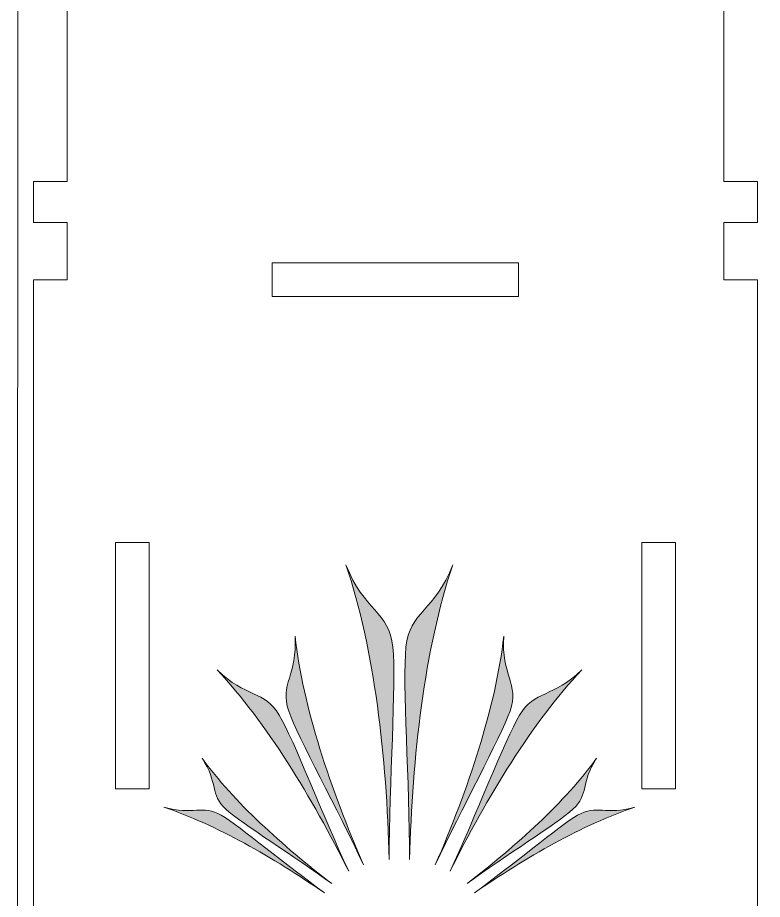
# Model space of a CAD drawing. Header units: inches. Extents: x -505 to 101, y 135 to 440.
# Drawn here: x -505.1 to -414.4, y 225.1 to 332.4 of the extents above; entities that cross this region are included whole.
import ezdxf

# ---------------------------------------------------------------- set-up
doc = ezdxf.new("R2010")
doc.units = ezdxf.units.IN
doc.header["$MEASUREMENT"] = 0
for name, color, linetype in [('Capa 1', 7, 'Continuous'), ('Capa 2', 20, 'Continuous'), ('Capa 3', 150, 'Continuous')]:
    doc.layers.add(name, color=color, linetype=linetype)

msp = doc.modelspace()

# ---------------------------------------------------------------- hatches: boundary and pattern name
at = {"layer": 'Capa 1', "true_color": 0x11100b}
h = msp.add_hatch(color=28, dxfattribs=at)
edge = h.paths.add_edge_path()
edge.add_spline(control_points=[(-465.15, 265.79), (-462.98, 260.19), (-459.87, 260.09), (-459.43, 255.77), (-459, 251.45), (-459.88, 239.11), (-459.88, 229.9), (-460.2, 242.35), (-461.66, 255.49), (-465.15, 265.79)], knot_values=[0, 0, 0, 0, 0.352778, 0.352778, 0.352778, 0.705556, 0.705556, 0.705556, 1.058334, 1.058334, 1.058334, 1.058334], degree=3, periodic=0)
edge.add_line((-465.15, 265.79), (-465.15, 265.79))
h = msp.add_hatch(color=28, dxfattribs=at)
edge = h.paths.add_edge_path()
edge.add_spline(control_points=[(-452.13, 265.79), (-454.3, 260.19), (-457.41, 260.09), (-457.85, 255.77), (-458.28, 251.45), (-457.4, 239.11), (-457.4, 229.9), (-457.08, 242.35), (-455.62, 255.49), (-452.13, 265.79)], knot_values=[0, 0, 0, 0, 0.352778, 0.352778, 0.352778, 0.705556, 0.705556, 0.705556, 1.058334, 1.058334, 1.058334, 1.058334], degree=3, periodic=0)
edge.add_line((-452.13, 265.79), (-452.13, 265.79))
h = msp.add_hatch(color=28, dxfattribs=at)
edge = h.paths.add_edge_path()
edge.add_spline(control_points=[(-471.35, 257.1), (-471.03, 252.34), (-473.27, 251.28), (-472.12, 247.99), (-470.96, 244.7), (-466.13, 235.97), (-463.01, 229.25), (-467, 238.43), (-470.4, 248.49), (-471.35, 257.1)], knot_values=[0, 0, 0, 0, 0.352778, 0.352778, 0.352778, 0.705556, 0.705556, 0.705556, 1.058334, 1.058334, 1.058334, 1.058334], degree=3, periodic=0)
edge.add_line((-471.35, 257.1), (-471.35, 257.1))
h = msp.add_hatch(color=28, dxfattribs=at)
edge = h.paths.add_edge_path()
edge.add_spline(control_points=[(-445.93, 257.1), (-446.25, 252.34), (-444.01, 251.28), (-445.16, 247.99), (-446.32, 244.7), (-451.14, 235.97), (-454.27, 229.25), (-450.28, 238.43), (-446.88, 248.49), (-445.93, 257.1)], knot_values=[0, 0, 0, 0, 0.352778, 0.352778, 0.352778, 0.705556, 0.705556, 0.705556, 1.058334, 1.058334, 1.058334, 1.058334], degree=3, periodic=0)
edge.add_line((-445.93, 257.1), (-445.93, 257.1))
h = msp.add_hatch(color=28, dxfattribs=at)
edge = h.paths.add_edge_path()
edge.add_spline(control_points=[(-480.85, 252.99), (-477.37, 249.6), (-475.06, 250.5), (-473.27, 247.49), (-471.49, 244.47), (-467.94, 235.19), (-464.82, 228.47), (-469.28, 237.45), (-474.81, 246.58), (-480.85, 252.99)], knot_values=[0, 0, 0, 0, 0.352778, 0.352778, 0.352778, 0.705556, 0.705556, 0.705556, 1.058334, 1.058334, 1.058334, 1.058334], degree=3, periodic=0)
edge.add_line((-480.85, 252.99), (-480.85, 252.99))
h = msp.add_hatch(color=28, dxfattribs=at)
edge = h.paths.add_edge_path()
edge.add_spline(control_points=[(-436.43, 252.99), (-439.91, 249.6), (-442.22, 250.5), (-444, 247.49), (-445.79, 244.47), (-449.33, 235.19), (-452.46, 228.47), (-448, 237.45), (-442.47, 246.58), (-436.43, 252.99)], knot_values=[0, 0, 0, 0, 0.352778, 0.352778, 0.352778, 0.705556, 0.705556, 0.705556, 1.058334, 1.058334, 1.058334, 1.058334], degree=3, periodic=0)
edge.add_line((-436.43, 252.99), (-436.43, 252.99))
h = msp.add_hatch(color=28, dxfattribs=at)
edge = h.paths.add_edge_path()
edge.add_spline(control_points=[(-482.66, 242.23), (-480.69, 239.24), (-481.75, 237.78), (-479.78, 236.03), (-477.8, 234.28), (-471.42, 230.27), (-466.88, 226.97), (-472.89, 231.58), (-478.84, 236.95), (-482.66, 242.23)], knot_values=[0, 0, 0, 0, 0.352778, 0.352778, 0.352778, 0.705556, 0.705556, 0.705556, 1.058334, 1.058334, 1.058334, 1.058334], degree=3, periodic=0)
edge.add_line((-482.66, 242.23), (-482.66, 242.23))
h = msp.add_hatch(color=28, dxfattribs=at)
edge = h.paths.add_edge_path()
edge.add_spline(control_points=[(-434.62, 242.23), (-436.59, 239.24), (-435.53, 237.78), (-437.5, 236.03), (-439.47, 234.28), (-445.86, 230.27), (-450.4, 226.97), (-444.39, 231.58), (-438.43, 236.95), (-434.62, 242.23)], knot_values=[0, 0, 0, 0, 0.352778, 0.352778, 0.352778, 0.705556, 0.705556, 0.705556, 1.058334, 1.058334, 1.058334, 1.058334], degree=3, periodic=0)
edge.add_line((-434.62, 242.23), (-434.62, 242.23))
h = msp.add_hatch(color=28, dxfattribs=at)
edge = h.paths.add_edge_path()
edge.add_spline(control_points=[(-487.33, 236.27), (-483.8, 235.26), (-482.63, 236.65), (-480.35, 235.3), (-478.06, 233.95), (-472.3, 229.13), (-467.77, 225.84), (-474.01, 230.14), (-481.01, 234.18), (-487.33, 236.27)], knot_values=[0, 0, 0, 0, 0.352778, 0.352778, 0.352778, 0.705556, 0.705556, 0.705556, 1.058334, 1.058334, 1.058334, 1.058334], degree=3, periodic=0)
edge.add_line((-487.33, 236.27), (-487.33, 236.27))
h = msp.add_hatch(color=28, dxfattribs=at)
edge = h.paths.add_edge_path()
edge.add_spline(control_points=[(-429.95, 236.27), (-433.48, 235.26), (-434.65, 236.65), (-436.93, 235.3), (-439.22, 233.95), (-444.97, 229.13), (-449.51, 225.84), (-443.27, 230.14), (-436.27, 234.18), (-429.95, 236.27)], knot_values=[0, 0, 0, 0, 0.352778, 0.352778, 0.352778, 0.705556, 0.705556, 0.705556, 1.058334, 1.058334, 1.058334, 1.058334], degree=3, periodic=0)
edge.add_line((-429.95, 236.27), (-429.95, 236.27))

# ---------------------------------------------------------------- linework, layer by layer
at = {"layer": 'Capa 1', "color": 28, "lineweight": 9, "true_color": 0x11100b}
for points in [[(-499.12, 362.47), (-499.12, 312.47), (-503.22, 312.47), (-503.22, 307.47), (-499.12, 307.47), (-499.12, 300.5), (-503.22, 300.5), (-503.22, 207.47)], [(-415.02, 207.47), (-415.02, 300.5), (-419.12, 300.5), (-419.12, 307.47), (-415.02, 307.47), (-415.02, 312.47), (-419.12, 312.47), (-419.12, 362.47)], [(-474.12, 302.55), (-474.12, 298.45), (-444.12, 298.45), (-444.12, 302.55), (-474.12, 302.55)], [(-493.22, 268.5), (-493.22, 238.5), (-489.12, 238.5), (-489.12, 268.5), (-493.22, 268.5)], [(-425.02, 268.5), (-425.02, 238.5), (-429.12, 238.5), (-429.12, 268.5), (-425.02, 268.5)]]:
    msp.add_lwpolyline(points, dxfattribs=at)
at = {"layer": 'Capa 2', "lineweight": 0}
for points in [[(-465.15, 265.79), (-462.98, 260.19), (-459.87, 260.09), (-459.43, 255.77), (-459, 251.45), (-459.88, 239.11), (-459.88, 229.9), (-460.2, 242.35), (-461.66, 255.49), (-465.15, 265.79)], [(-452.13, 265.79), (-454.3, 260.19), (-457.41, 260.09), (-457.85, 255.77), (-458.28, 251.45), (-457.4, 239.11), (-457.4, 229.9), (-457.08, 242.35), (-455.62, 255.49), (-452.13, 265.79)], [(-471.35, 257.1), (-471.03, 252.34), (-473.27, 251.28), (-472.12, 247.99), (-470.96, 244.7), (-466.13, 235.97), (-463.01, 229.25), (-467, 238.43), (-470.4, 248.49), (-471.35, 257.1)], [(-445.93, 257.1), (-446.25, 252.34), (-444.01, 251.28), (-445.16, 247.99), (-446.32, 244.7), (-451.14, 235.97), (-454.27, 229.25), (-450.28, 238.43), (-446.88, 248.49), (-445.93, 257.1)], [(-480.85, 252.99), (-477.37, 249.6), (-475.06, 250.5), (-473.27, 247.49), (-471.49, 244.47), (-467.94, 235.19), (-464.82, 228.47), (-469.28, 237.45), (-474.81, 246.58), (-480.85, 252.99)], [(-436.43, 252.99), (-439.91, 249.6), (-442.22, 250.5), (-444, 247.49), (-445.79, 244.47), (-449.33, 235.19), (-452.46, 228.47), (-448, 237.45), (-442.47, 246.58), (-436.43, 252.99)], [(-482.66, 242.23), (-480.69, 239.24), (-481.75, 237.78), (-479.78, 236.03), (-477.8, 234.28), (-471.42, 230.27), (-466.88, 226.97), (-472.89, 231.58), (-478.84, 236.95), (-482.66, 242.23)], [(-434.62, 242.23), (-436.59, 239.24), (-435.53, 237.78), (-437.5, 236.03), (-439.47, 234.28), (-445.86, 230.27), (-450.4, 226.97), (-444.39, 231.58), (-438.43, 236.95), (-434.62, 242.23)], [(-487.33, 236.27), (-483.8, 235.26), (-482.63, 236.65), (-480.35, 235.3), (-478.06, 233.95), (-472.3, 229.13), (-467.77, 225.84), (-474.01, 230.14), (-481.01, 234.18), (-487.33, 236.27)], [(-429.95, 236.27), (-433.48, 235.26), (-434.65, 236.65), (-436.93, 235.3), (-439.22, 233.95), (-444.97, 229.13), (-449.51, 225.84), (-443.27, 230.14), (-436.27, 234.18), (-429.95, 236.27)]]:
    msp.add_open_spline(points, degree=3, knots=[0, 0, 0, 0, 1, 1, 1, 2, 2, 2, 3, 3, 3, 3], dxfattribs=at)
at = {"layer": 'Capa 3', "lineweight": 0}
msp.add_lwpolyline([(-505.12, 439.55), (100.88, 439.55), (100.88, 135.16), (-505.15, 135.22), (-505.12, 439.55)], dxfattribs=at)

doc.saveas('drawing.dxf')
